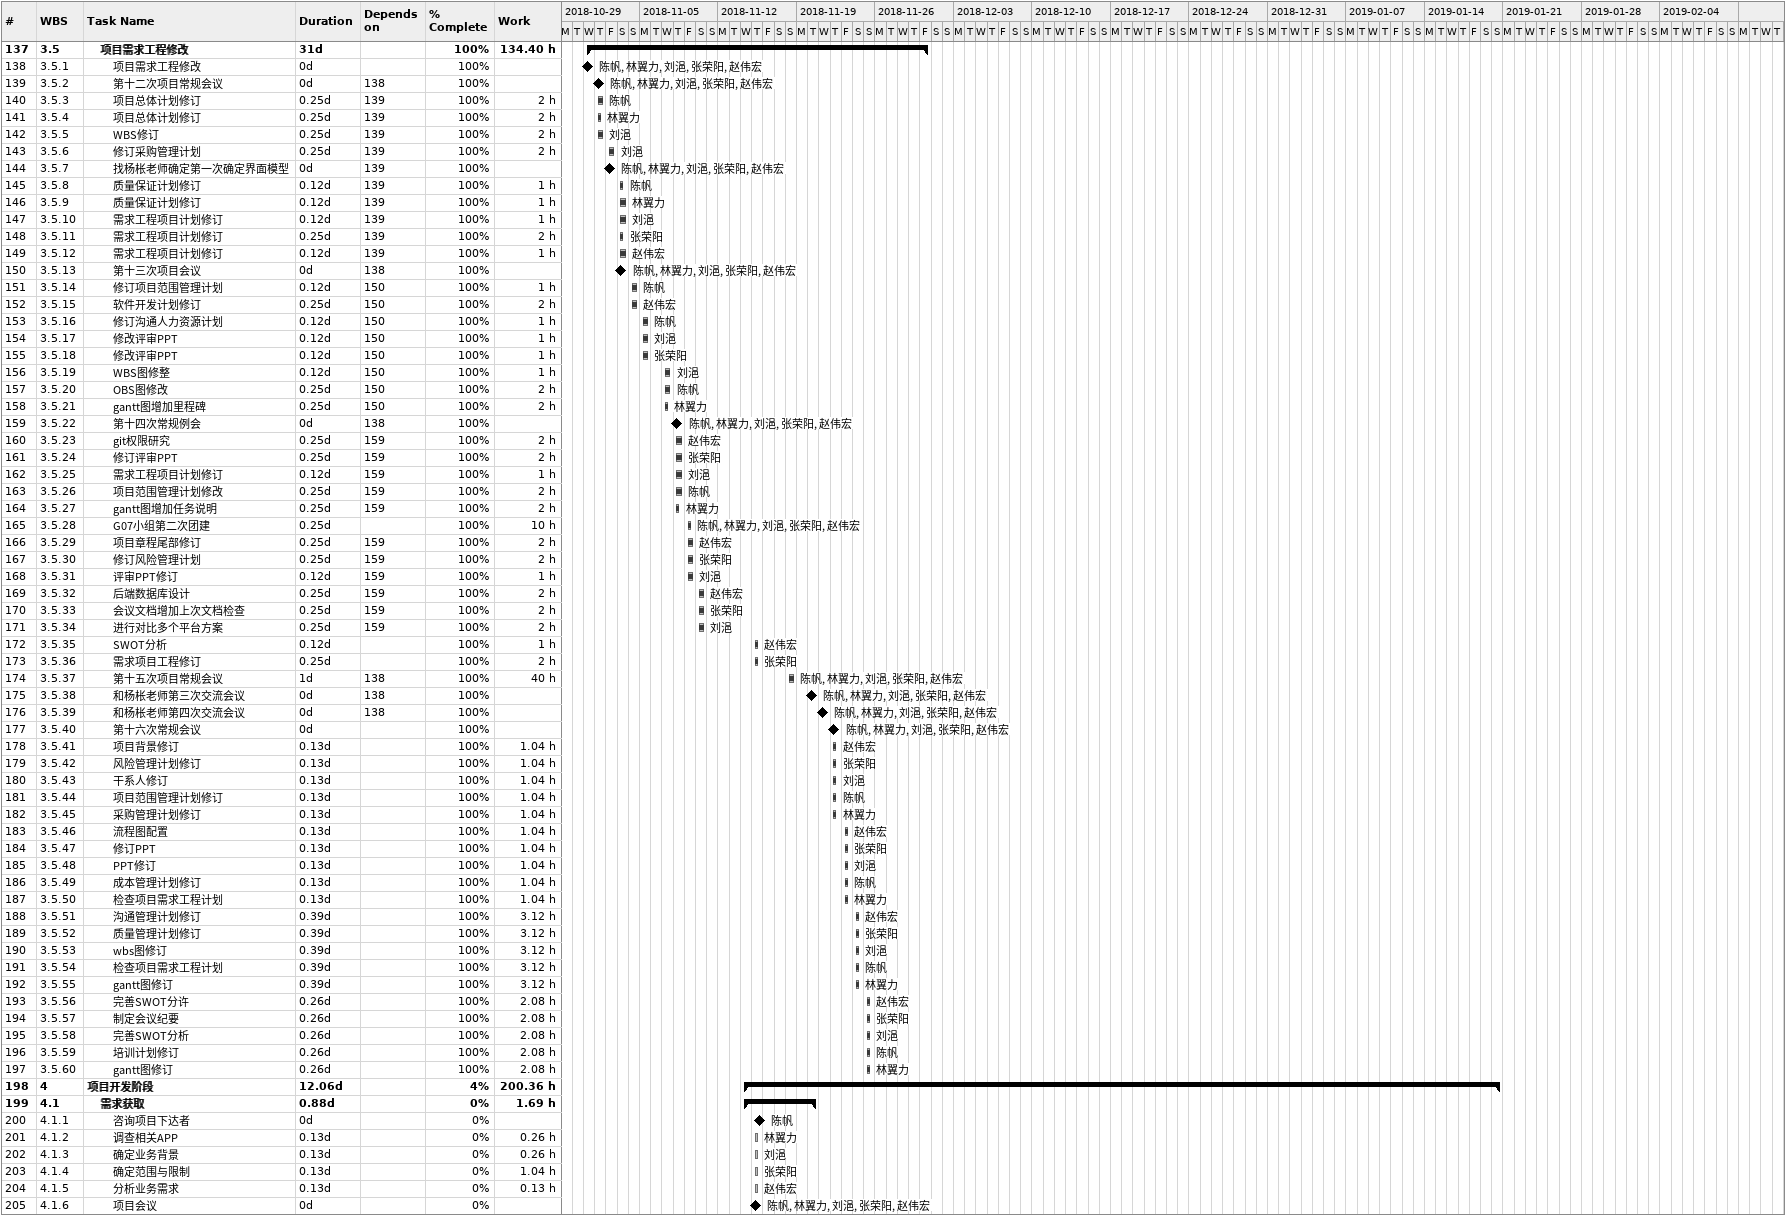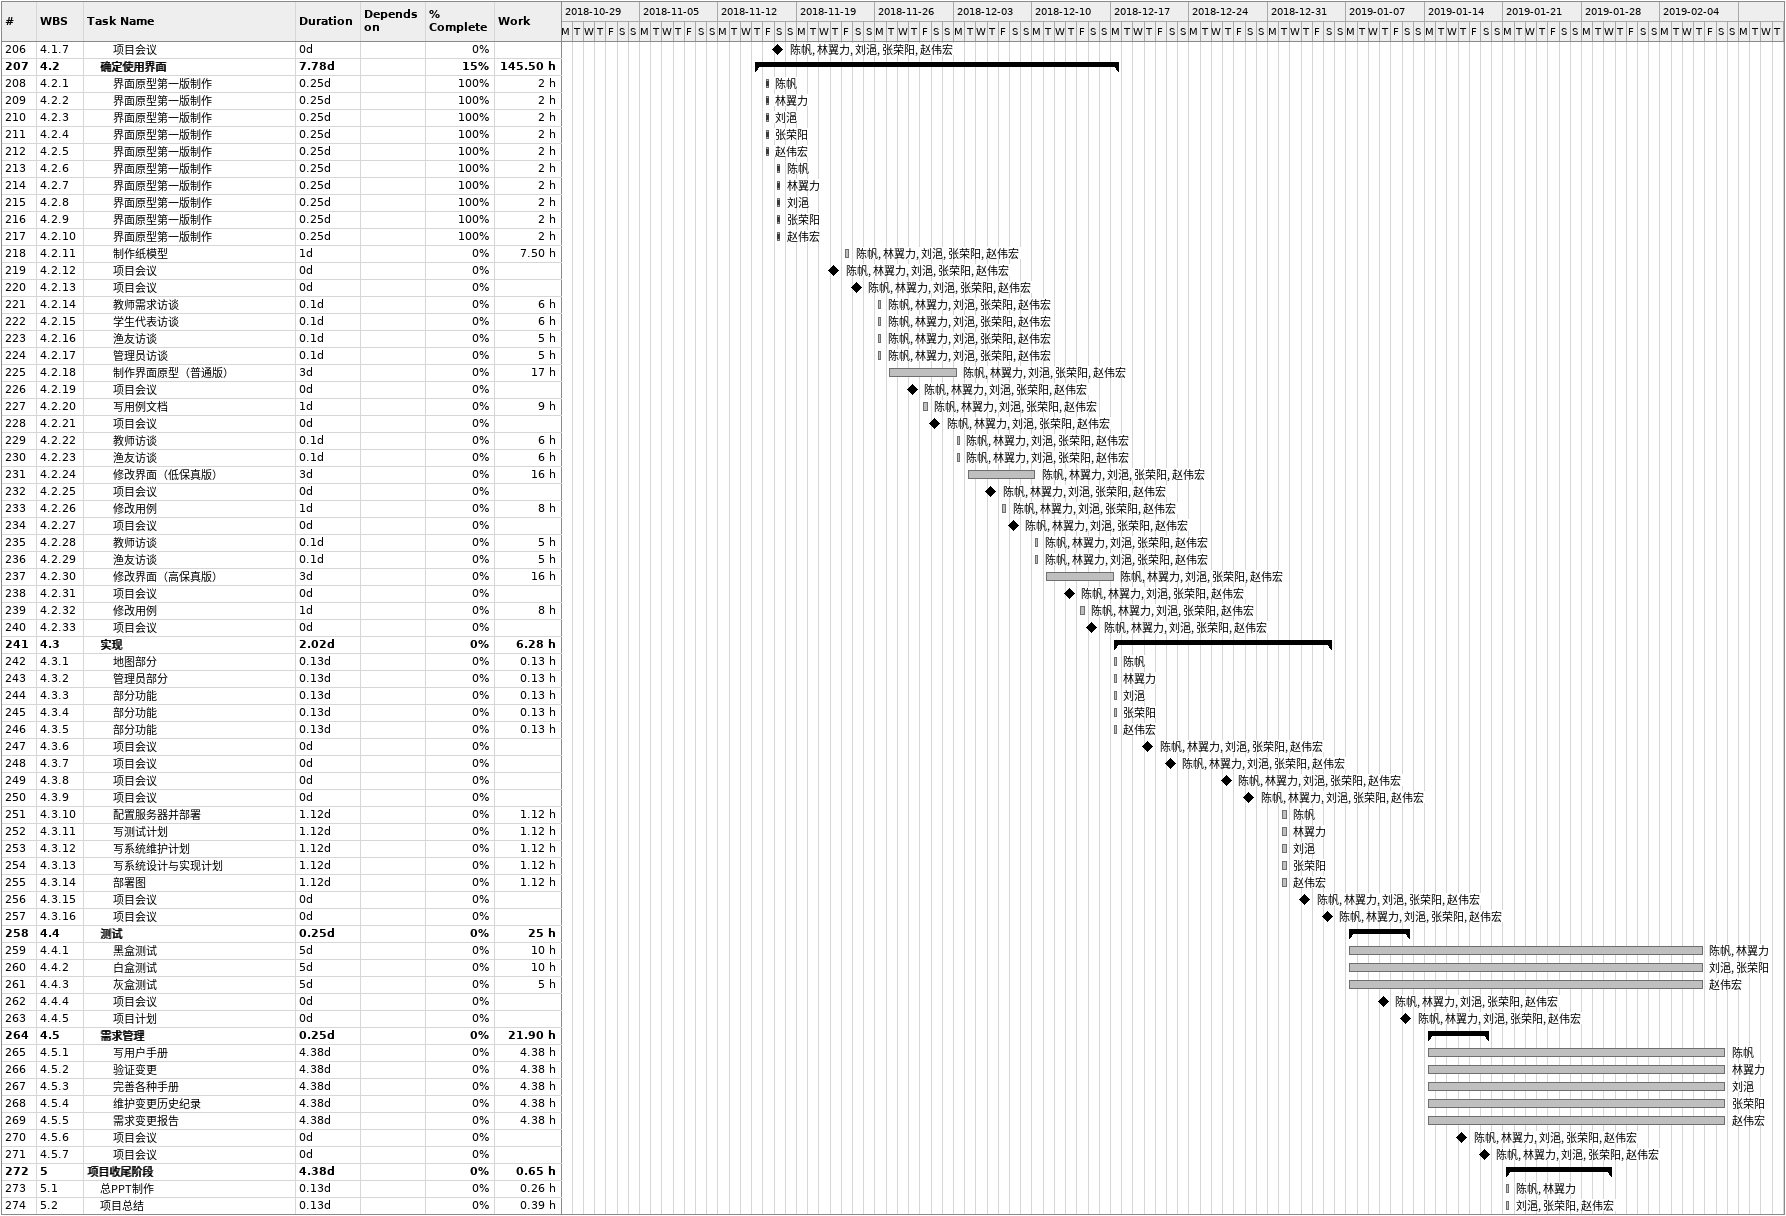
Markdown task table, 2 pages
| ID | WBS | Task | Duration | Start | Finish | Predecessors | Resources | % complete | Work (h) |
|---|---|---|---|---|---|---|---|---|---|
| 137 | 3.5 | **项目需求工程修改** | 31d | 2018-10-31 | 2018-11-30 |  |  | 100 | 134.40 |
| 138 | 3.5.1 | 项目需求工程修改 | 0d | 2018-10-31 | 2018-10-31 |  | 陈帆, 林翼力, 刘浥, 张荣阳, 赵伟宏 | 100 |  |
| 139 | 3.5.2 | 第十二次项目常规会议 | 0d | 2018-11-01 | 2018-11-01 | 138 | 陈帆, 林翼力, 刘浥, 张荣阳, 赵伟宏 | 100 |  |
| 140 | 3.5.3 | 项目总体计划修订 | 0.25d | 2018-11-01 | 2018-11-01 | 139 | 陈帆 | 100 | 2 |
| 141 | 3.5.4 | 项目总体计划修订 | 0.25d | 2018-11-01 | 2018-11-01 | 139 | 林翼力 | 100 | 2 |
| 142 | 3.5.5 | WBS修订 | 0.25d | 2018-11-01 | 2018-11-01 | 139 | 刘浥 | 100 | 2 |
| 143 | 3.5.6 | 修订采购管理计划 | 0.25d | 2018-11-02 | 2018-11-02 | 139 | 刘浥 | 100 | 2 |
| 144 | 3.5.7 | 找杨枨老师确定第一次确定界面模型 | 0d | 2018-11-02 | 2018-11-02 | 139 | 陈帆, 林翼力, 刘浥, 张荣阳, 赵伟宏 | 100 |  |
| 145 | 3.5.8 | 质量保证计划修订 | 0.12d | 2018-11-03 | 2018-11-03 | 139 | 陈帆 | 100 | 1 |
| 146 | 3.5.9 | 质量保证计划修订 | 0.12d | 2018-11-03 | 2018-11-03 | 139 | 林翼力 | 100 | 1 |
| 147 | 3.5.10 | 需求工程项目计划修订 | 0.12d | 2018-11-03 | 2018-11-03 | 139 | 刘浥 | 100 | 1 |
| 148 | 3.5.11 | 需求工程项目计划修订 | 0.25d | 2018-11-03 | 2018-11-03 | 139 | 张荣阳 | 100 | 2 |
| 149 | 3.5.12 | 需求工程项目计划修订 | 0.12d | 2018-11-03 | 2018-11-03 | 139 | 赵伟宏 | 100 | 1 |
| 150 | 3.5.13 | 第十三次项目会议 | 0d | 2018-11-03 | 2018-11-03 | 138 | 陈帆, 林翼力, 刘浥, 张荣阳, 赵伟宏 | 100 |  |
| 151 | 3.5.14 | 修订项目范围管理计划 | 0.12d | 2018-11-04 | 2018-11-04 | 150 | 陈帆 | 100 | 1 |
| 152 | 3.5.15 | 软件开发计划修订 | 0.25d | 2018-11-04 | 2018-11-04 | 150 | 赵伟宏 | 100 | 2 |
| 153 | 3.5.16 | 修订沟通人力资源计划 | 0.12d | 2018-11-05 | 2018-11-05 | 150 | 陈帆 | 100 | 1 |
| 154 | 3.5.17 | 修改评审PPT | 0.12d | 2018-11-05 | 2018-11-05 | 150 | 刘浥 | 100 | 1 |
| 155 | 3.5.18 | 修改评审PPT | 0.12d | 2018-11-05 | 2018-11-05 | 150 | 张荣阳 | 100 | 1 |
| 156 | 3.5.19 | WBS图修整 | 0.12d | 2018-11-07 | 2018-11-07 | 150 | 刘浥 | 100 | 1 |
| 157 | 3.5.20 | OBS图修改 | 0.25d | 2018-11-07 | 2018-11-07 | 150 | 陈帆 | 100 | 2 |
| 158 | 3.5.21 | gantt图增加里程碑 | 0.25d | 2018-11-07 | 2018-11-07 | 150 | 林翼力 | 100 | 2 |
| 159 | 3.5.22 | 第十四次常规例会 | 0d | 2018-11-08 | 2018-11-08 | 138 | 陈帆, 林翼力, 刘浥, 张荣阳, 赵伟宏 | 100 |  |
| 160 | 3.5.23 | git权限研究 | 0.25d | 2018-11-08 | 2018-11-08 | 159 | 赵伟宏 | 100 | 2 |
| 161 | 3.5.24 | 修订评审PPT | 0.25d | 2018-11-08 | 2018-11-08 | 159 | 张荣阳 | 100 | 2 |
| 162 | 3.5.25 | 需求工程项目计划修订 | 0.12d | 2018-11-08 | 2018-11-08 | 159 | 刘浥 | 100 | 1 |
| 163 | 3.5.26 | 项目范围管理计划修改 | 0.25d | 2018-11-08 | 2018-11-08 | 159 | 陈帆 | 100 | 2 |
| 164 | 3.5.27 | gantt图增加任务说明 | 0.25d | 2018-11-08 | 2018-11-08 | 159 | 林翼力 | 100 | 2 |
| 165 | 3.5.28 | G07小组第二次团建 | 0.25d | 2018-11-09 | 2018-11-09 |  | 陈帆, 林翼力, 刘浥, 张荣阳, 赵伟宏 | 100 | 10 |
| 166 | 3.5.29 | 项目章程尾部修订 | 0.25d | 2018-11-09 | 2018-11-09 | 159 | 赵伟宏 | 100 | 2 |
| 167 | 3.5.30 | 修订风险管理计划 | 0.25d | 2018-11-09 | 2018-11-09 | 159 | 张荣阳 | 100 | 2 |
| 168 | 3.5.31 | 评审PPT修订 | 0.12d | 2018-11-09 | 2018-11-09 | 159 | 刘浥 | 100 | 1 |
| 169 | 3.5.32 | 后端数据库设计 | 0.25d | 2018-11-10 | 2018-11-10 | 159 | 赵伟宏 | 100 | 2 |
| 170 | 3.5.33 | 会议文档增加上次文档检查 | 0.25d | 2018-11-10 | 2018-11-10 | 159 | 张荣阳 | 100 | 2 |
| 171 | 3.5.34 | 进行对比多个平台方案 | 0.25d | 2018-11-10 | 2018-11-10 | 159 | 刘浥 | 100 | 2 |
| 172 | 3.5.35 | SWOT分析 | 0.12d | 2018-11-15 | 2018-11-15 |  | 赵伟宏 | 100 | 1 |
| 173 | 3.5.36 | 需求项目工程修订 | 0.25d | 2018-11-15 | 2018-11-15 |  | 张荣阳 | 100 | 2 |
| 174 | 3.5.37 | 第十五次项目常规会议 | 1d | 2018-11-18 | 2018-11-18 | 138 | 陈帆, 林翼力, 刘浥, 张荣阳, 赵伟宏 | 100 | 40 |
| 175 | 3.5.38 | 和杨枨老师第三次交流会议 | 0d | 2018-11-20 | 2018-11-20 | 138 | 陈帆, 林翼力, 刘浥, 张荣阳, 赵伟宏 | 100 |  |
| 176 | 3.5.39 | 和杨枨老师第四次交流会议 | 0d | 2018-11-21 | 2018-11-21 | 138 | 陈帆, 林翼力, 刘浥, 张荣阳, 赵伟宏 | 100 |  |
| 177 | 3.5.40 | 第十六次常规会议 | 0d | 2018-11-22 | 2018-11-22 |  | 陈帆, 林翼力, 刘浥, 张荣阳, 赵伟宏 | 100 |  |
| 178 | 3.5.41 | 项目背景修订 | 0.13d | 2018-11-22 | 2018-11-22 |  | 赵伟宏 | 100 | 1.04 |
| 179 | 3.5.42 | 风险管理计划修订 | 0.13d | 2018-11-22 | 2018-11-22 |  | 张荣阳 | 100 | 1.04 |
| 180 | 3.5.43 | 干系人修订 | 0.13d | 2018-11-22 | 2018-11-22 |  | 刘浥 | 100 | 1.04 |
| 181 | 3.5.44 | 项目范围管理计划修订 | 0.13d | 2018-11-22 | 2018-11-22 |  | 陈帆 | 100 | 1.04 |
| 182 | 3.5.45 | 采购管理计划修订 | 0.13d | 2018-11-22 | 2018-11-22 |  | 林翼力 | 100 | 1.04 |
| 183 | 3.5.46 | 流程图配置 | 0.13d | 2018-11-23 | 2018-11-23 |  | 赵伟宏 | 100 | 1.04 |
| 184 | 3.5.47 | 修订PPT | 0.13d | 2018-11-23 | 2018-11-23 |  | 张荣阳 | 100 | 1.04 |
| 185 | 3.5.48 | PPT修订 | 0.13d | 2018-11-23 | 2018-11-23 |  | 刘浥 | 100 | 1.04 |
| 186 | 3.5.49 | 成本管理计划修订 | 0.13d | 2018-11-23 | 2018-11-23 |  | 陈帆 | 100 | 1.04 |
| 187 | 3.5.50 | 检查项目需求工程计划 | 0.13d | 2018-11-23 | 2018-11-23 |  | 林翼力 | 100 | 1.04 |
| 188 | 3.5.51 | 沟通管理计划修订 | 0.39d | 2018-11-24 | 2018-11-24 |  | 赵伟宏 | 100 | 3.12 |
| 189 | 3.5.52 | 质量管理计划修订 | 0.39d | 2018-11-24 | 2018-11-24 |  | 张荣阳 | 100 | 3.12 |
| 190 | 3.5.53 | wbs图修订 | 0.39d | 2018-11-24 | 2018-11-24 |  | 刘浥 | 100 | 3.12 |
| 191 | 3.5.54 | 检查项目需求工程计划 | 0.39d | 2018-11-24 | 2018-11-24 |  | 陈帆 | 100 | 3.12 |
| 192 | 3.5.55 | gantt图修订 | 0.39d | 2018-11-24 | 2018-11-24 |  | 林翼力 | 100 | 3.12 |
| 193 | 3.5.56 | 完善SWOT分许 | 0.26d | 2018-11-25 | 2018-11-25 |  | 赵伟宏 | 100 | 2.08 |
| 194 | 3.5.57 | 制定会议纪要 | 0.26d | 2018-11-25 | 2018-11-25 |  | 张荣阳 | 100 | 2.08 |
| 195 | 3.5.58 | 完善SWOT分析 | 0.26d | 2018-11-25 | 2018-11-25 |  | 刘浥 | 100 | 2.08 |
| 196 | 3.5.59 | 培训计划修订 | 0.26d | 2018-11-25 | 2018-11-25 |  | 陈帆 | 100 | 2.08 |
| 197 | 3.5.60 | gantt图修订 | 0.26d | 2018-11-25 | 2018-11-25 |  | 林翼力 | 100 | 2.08 |
| 198 | 4 | **项目开发阶段** | 12.06d | 2018-11-14 | 2019-01-20 |  |  | 4 | 200.36 |
| 199 | 4.1 | **需求获取** | 0.88d | 2018-11-14 | 2018-11-20 |  |  | 0 | 1.69 |
| 200 | 4.1.1 | 咨询项目下达者 | 0d | 2018-11-15 | 2018-11-15 |  | 陈帆 | 0 |  |
| 201 | 4.1.2 | 调查相关APP | 0.13d | 2018-11-15 | 2018-11-15 |  | 林翼力 | 0 | 0.26 |
| 202 | 4.1.3 | 确定业务背景 | 0.13d | 2018-11-15 | 2018-11-15 |  | 刘浥 | 0 | 0.26 |
| 203 | 4.1.4 | 确定范围与限制 | 0.13d | 2018-11-15 | 2018-11-15 |  | 张荣阳 | 0 | 1.04 |
| 204 | 4.1.5 | 分析业务需求 | 0.13d | 2018-11-15 | 2018-11-15 |  | 赵伟宏 | 0 | 0.13 |
| 205 | 4.1.6 | 项目会议 | 0d | 2018-11-15 | 2018-11-15 |  | 陈帆, 林翼力, 刘浥, 张荣阳, 赵伟宏 | 0 |  |
| 206 | 4.1.7 | 项目会议 | 0d | 2018-11-17 | 2018-11-17 |  | 陈帆, 林翼力, 刘浥, 张荣阳, 赵伟宏 | 0 |  |
| 207 | 4.2 | **确定使用界面** | 7.78d | 2018-11-15 | 2018-12-17 |  |  | 15 | 145.50 |
| 208 | 4.2.1 | 界面原型第一版制作 | 0.25d | 2018-11-16 | 2018-11-16 |  | 陈帆 | 100 | 2 |
| 209 | 4.2.2 | 界面原型第一版制作 | 0.25d | 2018-11-16 | 2018-11-16 |  | 林翼力 | 100 | 2 |
| 210 | 4.2.3 | 界面原型第一版制作 | 0.25d | 2018-11-16 | 2018-11-16 |  | 刘浥 | 100 | 2 |
| 211 | 4.2.4 | 界面原型第一版制作 | 0.25d | 2018-11-16 | 2018-11-16 |  | 张荣阳 | 100 | 2 |
| 212 | 4.2.5 | 界面原型第一版制作 | 0.25d | 2018-11-16 | 2018-11-16 |  | 赵伟宏 | 100 | 2 |
| 213 | 4.2.6 | 界面原型第一版制作 | 0.25d | 2018-11-17 | 2018-11-17 |  | 陈帆 | 100 | 2 |
| 214 | 4.2.7 | 界面原型第一版制作 | 0.25d | 2018-11-17 | 2018-11-17 |  | 林翼力 | 100 | 2 |
| 215 | 4.2.8 | 界面原型第一版制作 | 0.25d | 2018-11-17 | 2018-11-17 |  | 刘浥 | 100 | 2 |
| 216 | 4.2.9 | 界面原型第一版制作 | 0.25d | 2018-11-17 | 2018-11-17 |  | 张荣阳 | 100 | 2 |
| 217 | 4.2.10 | 界面原型第一版制作 | 0.25d | 2018-11-17 | 2018-11-17 |  | 赵伟宏 | 100 | 2 |
| 218 | 4.2.11 | 制作纸模型 | 1d | 2018-11-23 | 2018-11-23 |  | 陈帆, 林翼力, 刘浥, 张荣阳, 赵伟宏 | 0 | 7.50 |
| 219 | 4.2.12 | 项目会议 | 0d | 2018-11-22 | 2018-11-22 |  | 陈帆, 林翼力, 刘浥, 张荣阳, 赵伟宏 | 0 |  |
| 220 | 4.2.13 | 项目会议 | 0d | 2018-11-24 | 2018-11-24 |  | 陈帆, 林翼力, 刘浥, 张荣阳, 赵伟宏 | 0 |  |
| 221 | 4.2.14 | 教师需求访谈 | 0.1d | 2018-11-26 | 2018-11-26 |  | 陈帆, 林翼力, 刘浥, 张荣阳, 赵伟宏 | 0 | 6 |
| 222 | 4.2.15 | 学生代表访谈 | 0.1d | 2018-11-26 | 2018-11-26 |  | 陈帆, 林翼力, 刘浥, 张荣阳, 赵伟宏 | 0 | 6 |
| 223 | 4.2.16 | 渔友访谈 | 0.1d | 2018-11-26 | 2018-11-26 |  | 陈帆, 林翼力, 刘浥, 张荣阳, 赵伟宏 | 0 | 5 |
| 224 | 4.2.17 | 管理员访谈 | 0.1d | 2018-11-26 | 2018-11-26 |  | 陈帆, 林翼力, 刘浥, 张荣阳, 赵伟宏 | 0 | 5 |
| 225 | 4.2.18 | 制作界面原型（普通版） | 3d | 2018-11-27 | 2018-12-03 |  | 陈帆, 林翼力, 刘浥, 张荣阳, 赵伟宏 | 0 | 17 |
| 226 | 4.2.19 | 项目会议 | 0d | 2018-11-29 | 2018-11-29 |  | 陈帆, 林翼力, 刘浥, 张荣阳, 赵伟宏 | 0 |  |
| 227 | 4.2.20 | 写用例文档 | 1d | 2018-11-30 | 2018-11-30 |  | 陈帆, 林翼力, 刘浥, 张荣阳, 赵伟宏 | 0 | 9 |
| 228 | 4.2.21 | 项目会议 | 0d | 2018-12-01 | 2018-12-01 |  | 陈帆, 林翼力, 刘浥, 张荣阳, 赵伟宏 | 0 |  |
| 229 | 4.2.22 | 教师访谈 | 0.1d | 2018-12-03 | 2018-12-03 |  | 陈帆, 林翼力, 刘浥, 张荣阳, 赵伟宏 | 0 | 6 |
| 230 | 4.2.23 | 渔友访谈 | 0.1d | 2018-12-03 | 2018-12-03 |  | 陈帆, 林翼力, 刘浥, 张荣阳, 赵伟宏 | 0 | 6 |
| 231 | 4.2.24 | 修改界面（低保真版） | 3d | 2018-12-04 | 2018-12-10 |  | 陈帆, 林翼力, 刘浥, 张荣阳, 赵伟宏 | 0 | 16 |
| 232 | 4.2.25 | 项目会议 | 0d | 2018-12-06 | 2018-12-06 |  | 陈帆, 林翼力, 刘浥, 张荣阳, 赵伟宏 | 0 |  |
| 233 | 4.2.26 | 修改用例 | 1d | 2018-12-07 | 2018-12-07 |  | 陈帆, 林翼力, 刘浥, 张荣阳, 赵伟宏 | 0 | 8 |
| 234 | 4.2.27 | 项目会议 | 0d | 2018-12-08 | 2018-12-08 |  | 陈帆, 林翼力, 刘浥, 张荣阳, 赵伟宏 | 0 |  |
| 235 | 4.2.28 | 教师访谈 | 0.1d | 2018-12-10 | 2018-12-10 |  | 陈帆, 林翼力, 刘浥, 张荣阳, 赵伟宏 | 0 | 5 |
| 236 | 4.2.29 | 渔友访谈 | 0.1d | 2018-12-10 | 2018-12-10 |  | 陈帆, 林翼力, 刘浥, 张荣阳, 赵伟宏 | 0 | 5 |
| 237 | 4.2.30 | 修改界面（高保真版） | 3d | 2018-12-11 | 2018-12-17 |  | 陈帆, 林翼力, 刘浥, 张荣阳, 赵伟宏 | 0 | 16 |
| 238 | 4.2.31 | 项目会议 | 0d | 2018-12-13 | 2018-12-13 |  | 陈帆, 林翼力, 刘浥, 张荣阳, 赵伟宏 | 0 |  |
| 239 | 4.2.32 | 修改用例 | 1d | 2018-12-14 | 2018-12-14 |  | 陈帆, 林翼力, 刘浥, 张荣阳, 赵伟宏 | 0 | 8 |
| 240 | 4.2.33 | 项目会议 | 0d | 2018-12-15 | 2018-12-15 |  | 陈帆, 林翼力, 刘浥, 张荣阳, 赵伟宏 | 0 |  |
| 241 | 4.3 | **实现** | 2.02d | 2018-12-17 | 2019-01-05 |  |  | 0 | 6.28 |
| 242 | 4.3.1 | 地图部分 | 0.13d | 2018-12-17 | 2018-12-17 |  | 陈帆 | 0 | 0.13 |
| 243 | 4.3.2 | 管理员部分 | 0.13d | 2018-12-17 | 2018-12-17 |  | 林翼力 | 0 | 0.13 |
| 244 | 4.3.3 | 部分功能 | 0.13d | 2018-12-17 | 2018-12-17 |  | 刘浥 | 0 | 0.13 |
| 245 | 4.3.4 | 部分功能 | 0.13d | 2018-12-17 | 2018-12-17 |  | 张荣阳 | 0 | 0.13 |
| 246 | 4.3.5 | 部分功能 | 0.13d | 2018-12-17 | 2018-12-17 |  | 赵伟宏 | 0 | 0.13 |
| 247 | 4.3.6 | 项目会议 | 0d | 2018-12-20 | 2018-12-20 |  | 陈帆, 林翼力, 刘浥, 张荣阳, 赵伟宏 | 0 |  |
| 248 | 4.3.7 | 项目会议 | 0d | 2018-12-22 | 2018-12-22 |  | 陈帆, 林翼力, 刘浥, 张荣阳, 赵伟宏 | 0 |  |
| 249 | 4.3.8 | 项目会议 | 0d | 2018-12-27 | 2018-12-27 |  | 陈帆, 林翼力, 刘浥, 张荣阳, 赵伟宏 | 0 |  |
| 250 | 4.3.9 | 项目会议 | 0d | 2018-12-29 | 2018-12-29 |  | 陈帆, 林翼力, 刘浥, 张荣阳, 赵伟宏 | 0 |  |
| 251 | 4.3.10 | 配置服务器并部署 | 1.12d | 2019-01-01 | 2019-01-01 |  | 陈帆 | 0 | 1.12 |
| 252 | 4.3.11 | 写测试计划 | 1.12d | 2019-01-01 | 2019-01-01 |  | 林翼力 | 0 | 1.12 |
| 253 | 4.3.12 | 写系统维护计划 | 1.12d | 2019-01-01 | 2019-01-01 |  | 刘浥 | 0 | 1.12 |
| 254 | 4.3.13 | 写系统设计与实现计划 | 1.12d | 2019-01-01 | 2019-01-01 |  | 张荣阳 | 0 | 1.12 |
| 255 | 4.3.14 | 部署图 | 1.12d | 2019-01-01 | 2019-01-01 |  | 赵伟宏 | 0 | 1.12 |
| 256 | 4.3.15 | 项目会议 | 0d | 2019-01-03 | 2019-01-03 |  | 陈帆, 林翼力, 刘浥, 张荣阳, 赵伟宏 | 0 |  |
| 257 | 4.3.16 | 项目会议 | 0d | 2019-01-05 | 2019-01-05 |  | 陈帆, 林翼力, 刘浥, 张荣阳, 赵伟宏 | 0 |  |
| 258 | 4.4 | **测试** | 0.25d | 2019-01-07 | 2019-01-12 |  |  | 0 | 25 |
| 259 | 4.4.1 | 黑盒测试 | 5d | 2019-01-07 | 2019-02-07 |  | 陈帆, 林翼力 | 0 | 10 |
| 260 | 4.4.2 | 白盒测试 | 5d | 2019-01-07 | 2019-02-07 |  | 刘浥, 张荣阳 | 0 | 10 |
| 261 | 4.4.3 | 灰盒测试 | 5d | 2019-01-07 | 2019-02-07 |  | 赵伟宏 | 0 | 5 |
| 262 | 4.4.4 | 项目会议 | 0d | 2019-01-10 | 2019-01-10 |  | 陈帆, 林翼力, 刘浥, 张荣阳, 赵伟宏 | 0 |  |
| 263 | 4.4.5 | 项目计划 | 0d | 2019-01-12 | 2019-01-12 |  | 陈帆, 林翼力, 刘浥, 张荣阳, 赵伟宏 | 0 |  |
| 264 | 4.5 | **需求管理** | 0.25d | 2019-01-14 | 2019-01-19 |  |  | 0 | 21.90 |
| 265 | 4.5.1 | 写用户手册 | 4.38d | 2019-01-14 | 2019-02-09 |  | 陈帆 | 0 | 4.38 |
| 266 | 4.5.2 | 验证变更 | 4.38d | 2019-01-14 | 2019-02-09 |  | 林翼力 | 0 | 4.38 |
| 267 | 4.5.3 | 完善各种手册 | 4.38d | 2019-01-14 | 2019-02-09 |  | 刘浥 | 0 | 4.38 |
| 268 | 4.5.4 | 维护变更历史纪录 | 4.38d | 2019-01-14 | 2019-02-09 |  | 张荣阳 | 0 | 4.38 |
| 269 | 4.5.5 | 需求变更报告 | 4.38d | 2019-01-14 | 2019-02-09 |  | 赵伟宏 | 0 | 4.38 |
| 270 | 4.5.6 | 项目会议 | 0d | 2019-01-17 | 2019-01-17 |  | 陈帆, 林翼力, 刘浥, 张荣阳, 赵伟宏 | 0 |  |
| 271 | 4.5.7 | 项目会议 | 0d | 2019-01-19 | 2019-01-19 |  | 陈帆, 林翼力, 刘浥, 张荣阳, 赵伟宏 | 0 |  |
| 272 | 5 | **项目收尾阶段** | 4.38d | 2019-01-21 | 2019-01-30 |  |  | 0 | 0.65 |
| 273 | 5.1 | 总PPT制作 | 0.13d | 2019-01-21 | 2019-01-21 |  | 陈帆, 林翼力 | 0 | 0.26 |
| 274 | 5.2 | 项目总结 | 0.13d | 2019-01-21 | 2019-01-21 |  | 刘浥, 张荣阳, 赵伟宏 | 0 | 0.39 |
